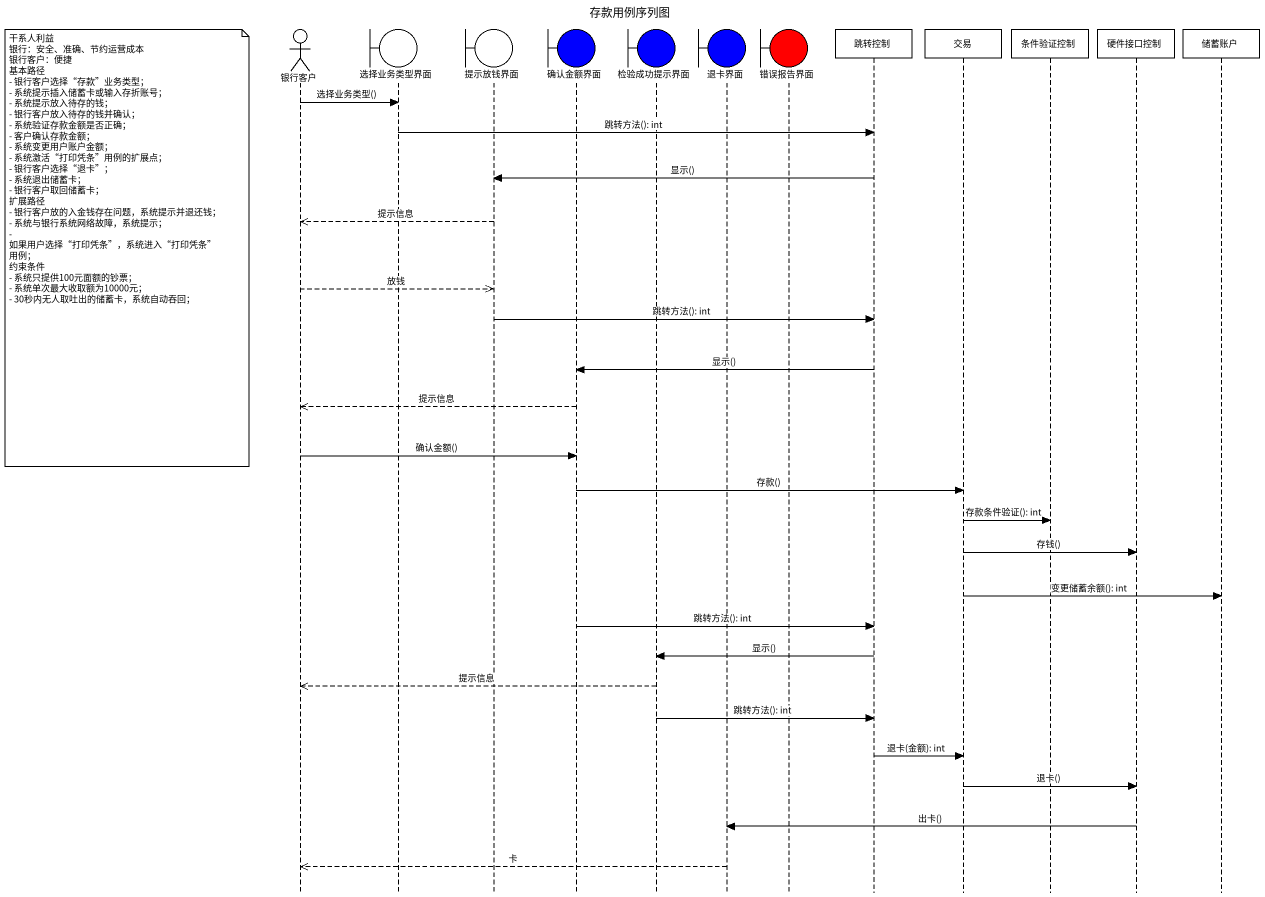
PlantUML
@startuml
title 存款用例序列图
hide footbox
actor 银行客户
boundary 选择业务类型界面
boundary 提示放钱界面
boundary 确认金额界面 #0000FF
boundary 检验成功提示界面 #0000FF
boundary 退卡界面 #0000FF
boundary 错误报告界面 #FF0000
participant 跳转控制
participant 交易
participant 条件验证控制
participant 硬件接口控制
participant 储蓄账户

银行客户 -> 选择业务类型界面 : 选择业务类型()
选择业务类型界面 -> 跳转控制 : 跳转方法(): int
跳转控制 -> 提示放钱界面 : 显示()
提示放钱界面 -->> 银行客户 : 提示信息
note left of 银行客户
  干系人利益
  银行：安全、准确、节约运营成本
  银行客户：便捷
  基本路径
  - 银行客户选择“存款”业务类型；
  - 系统提示插入储蓄卡或输入存折账号；
  - 系统提示放入待存的钱；
  - 银行客户放入待存的钱并确认；
  - 系统验证存款金额是否正确；
  - 客户确认存款金额；
  - 系统变更用户账户金额；
  - 系统激活“打印凭条”用例的扩展点；
  - 银行客户选择“退卡”；
  - 系统退出储蓄卡；
  - 银行客户取回储蓄卡；
  扩展路径
  - 银行客户放的入金钱存在问题，系统提示并退还钱；
  - 系统与银行系统网络故障，系统提示；
  - 如果用户选择“打印凭条”，系统进入“打印凭条”用例；
  约束条件
  - 系统只提供100元面额的钞票；
  - 系统单次最大收取额为10000元；
  - 30秒内无人取吐出的储蓄卡，系统自动吞回；
end note
银行客户 -->> 提示放钱界面 : 放钱
提示放钱界面 -> 跳转控制 : 跳转方法(): int
跳转控制 -> 确认金额界面 : 显示()
确认金额界面 -->> 银行客户 : 提示信息
银行客户 -> 确认金额界面 : 确认金额()
确认金额界面 -> 交易 : 存款()
交易 -> 条件验证控制 : 存款条件验证(): int
交易 -> 硬件接口控制 : 存钱()
交易 -> 储蓄账户 : 变更储蓄余额(): int
确认金额界面 -> 跳转控制 : 跳转方法(): int
跳转控制 -> 检验成功提示界面 : 显示()
检验成功提示界面 -->> 银行客户 : 提示信息
检验成功提示界面 -> 跳转控制 : 跳转方法(): int
跳转控制 -> 交易 : 退卡(金额): int
交易 -> 硬件接口控制 : 退卡()
硬件接口控制 -> 退卡界面 : 出卡()
退卡界面 -->> 银行客户 : 卡
@enduml
